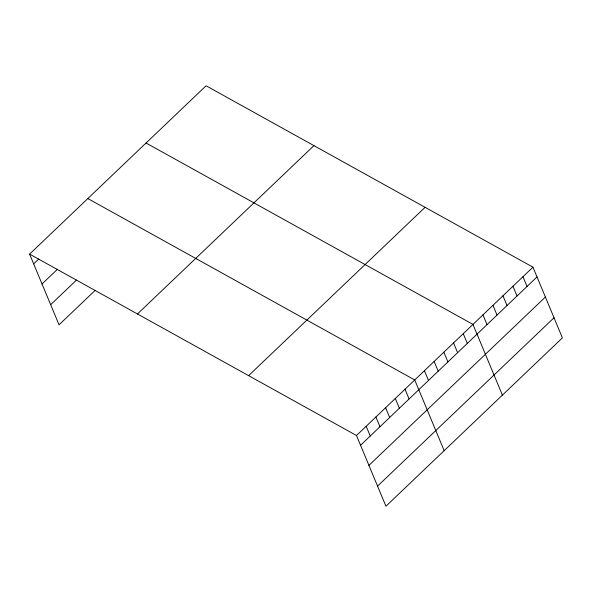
<?xml version="1.0" encoding="UTF-8"?>
<svg xmlns="http://www.w3.org/2000/svg" width="592" height="592" viewBox="0 0 592 592"><rect width="100%" height="100%" fill="white"/><g stroke="black" fill="none" stroke-linecap="round" stroke-linejoin="round"><path stroke-width="0.89" d="M29.6 254.109L206.068 85.773L532.963 267.177L562.4 337.891L385.932 506.227L356.495 435.512L29.6 254.109L59.037 324.823L95.275 290.258M33.663 263.862L38.835 258.926M42.032 283.982L57.565 269.168M50.66 304.71L76.546 280.016M137.477 313.975L313.945 145.632M248.618 375.646L425.086 207.311M356.495 435.512L532.963 267.177M360.558 445.265L537.025 276.93M368.934 465.386L545.395 297.043M377.563 486.113L554.023 317.771M146.069 143.005L472.964 324.409L502.401 395.13M87.831 198.557L414.733 379.96L444.17 450.675M522.965 276.716L527.021 286.469M512.961 286.254L517.023 296.007M502.963 295.793L507.026 305.546M492.966 305.331L497.021 315.085M482.961 314.87L487.024 324.623M463.262 333.666L467.317 343.419M453.553 342.923L457.616 352.677M443.845 352.181L447.907 361.941M434.143 361.446L438.198 371.199M424.434 370.703L428.497 380.456M405.024 389.218L409.087 398.971M395.315 398.475L399.378 408.228M385.614 407.733L389.677 417.493M375.905 416.997L379.968 426.751M366.204 426.255L370.259 436.008"/></g></svg>
